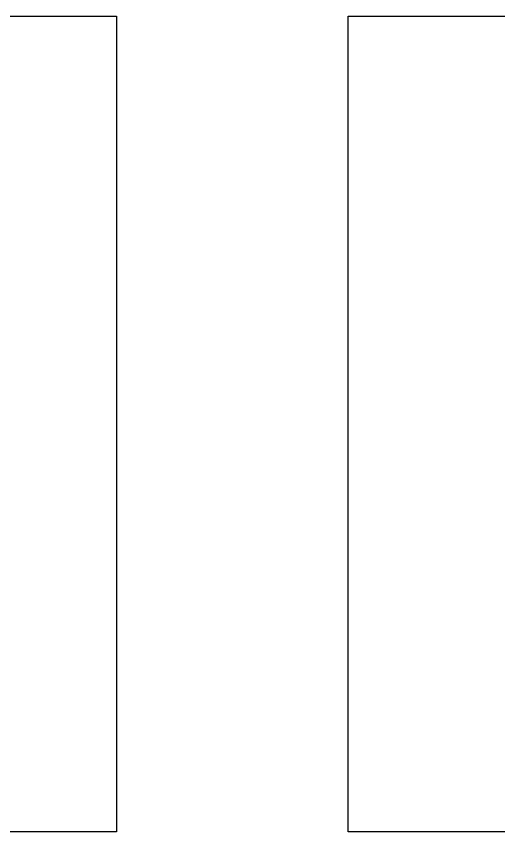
# Model space of a CAD drawing. Header units: feet. Extents: x 2272 to 4893, y 337 to 2916.
# Drawn here: x 3947 to 4070.9, y 776.8 to 986.5 of the extents above; entities that cross this region are included whole.
import ezdxf

# ---------------------------------------------------------------- set-up
doc = ezdxf.new("R2010")
doc.units = ezdxf.units.FT

msp = doc.modelspace()

# ---------------------------------------------------------------- linework, layer by layer
for p, q in [((3695.671, 986.455), (3972.728, 986.455)), ((3972.728, 986.455), (3972.728, 776.84)), ((4032.22, 776.84), (4032.22, 986.455)), ((4032.22, 986.455), (4309.277, 986.455)), ((3972.728, 776.84), (3695.671, 776.84)), ((4309.277, 776.84), (4032.22, 776.84))]:
    msp.add_line(p, q)

doc.saveas('drawing.dxf')
